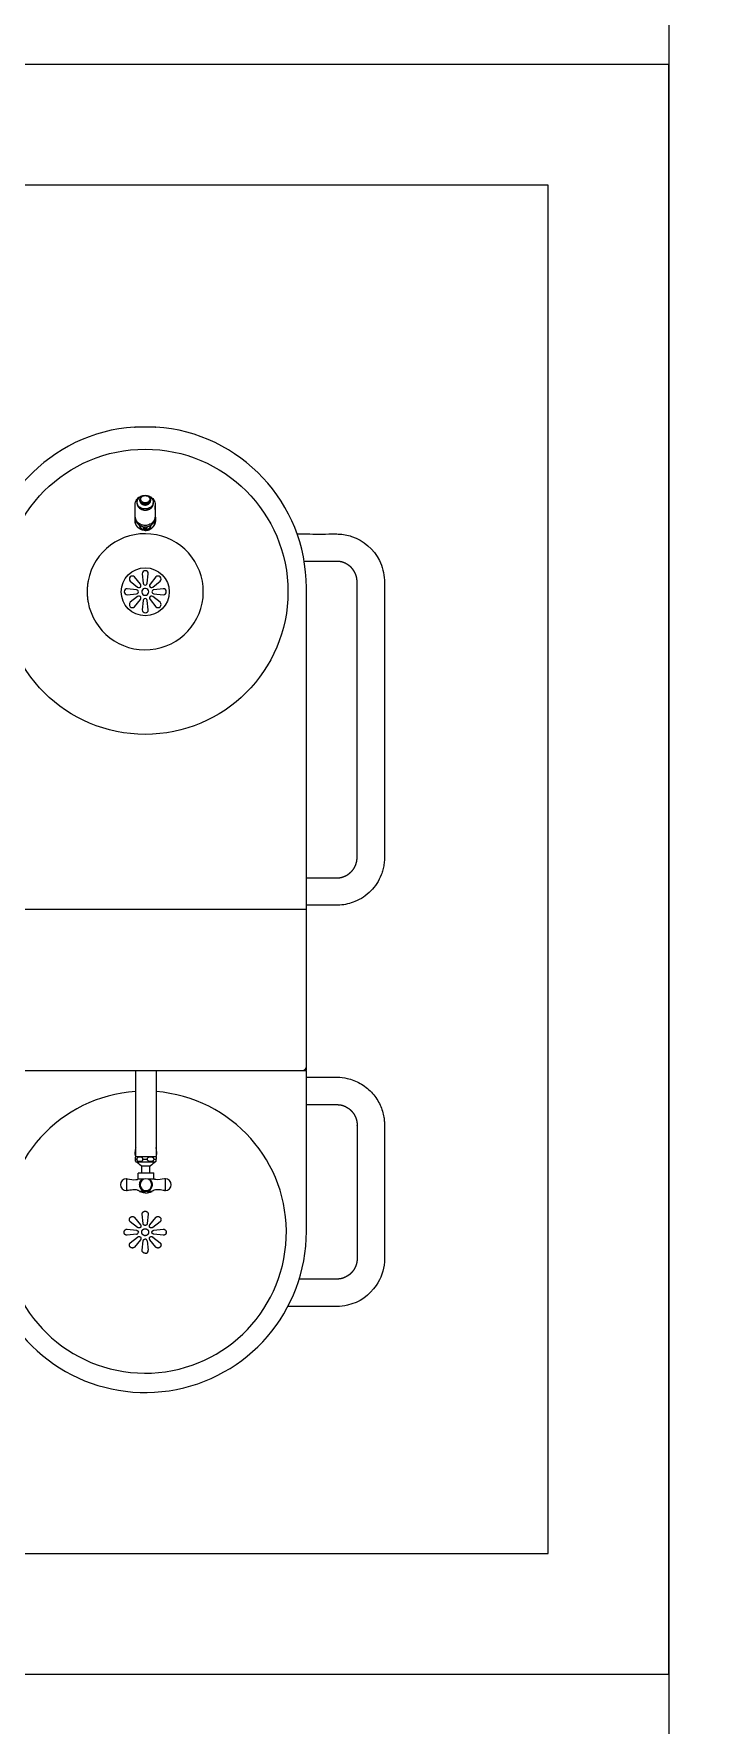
# Model space of a CAD drawing. Header units: millimetres. Extents: x -58335 to 291665, y -66693 to 213307.
# Drawn here: x 192094 to 192942, y 9835 to 11936 of the extents above; entities that cross this region are included whole.
import ezdxf

# ---------------------------------------------------------------- set-up
doc = ezdxf.new("R2010")
doc.units = ezdxf.units.MM
doc.header["$LTSCALE"] = 1000
doc.linetypes.add('X-SITE$0$Dashed', pattern=[10, 5, -5])
for name, color, linetype in [('X-SITE$0$-MY-계획선', 253, 'Continuous'), ('X-SITE$0$-MY-녹지', 254, 'Continuous'), ('X-SITE$0$-MY-보조선', 253, 'Continuous'), ('X-SITE$0$-MY-시설선', 254, 'Continuous')]:
    doc.layers.add(name, color=color, linetype=linetype)
pattern_1 = [(0, (-29382.5, 14650.24), (317.5, 317.5), [158.75, -476.25]), (90, (-29303.13, 14570.87), (-317.5, 317.5), [158.75, -476.25])]

# ---------------------------------------------------------------- blocks, each defined once
blk = doc.blocks.new('X-SITE$0$AW-136')
at = {"layer": 'X-SITE$0$-MY-보조선'}
blk.add_lwpolyline([(-1050, -650), (950, -650), (950, 650), (-1050, 650)], close=True, dxfattribs=at)
blk.add_lwpolyline([(-900, -500), (800, -500), (800, 500), (-900, 500), (-900, -500)], dxfattribs=at)
at = {"layer": 'X-SITE$0$-MY-시설선', "color": 252}
for p, q in [((0, 200), (-400, 200)), ((200, 200), (0, 200)), ((200, 200), (195.8, 200)), ((200, -195), (200, 195)), ((400, 200), (200.6, 200)), ((-398.7, 22.3), (-397.3, 10.8)), ((-392.4, 10.8), (-391, 22.3)), ((349.1, 25), (334.6, 25)), ((398.5, 10.8), (397, 22.3)), ((404.7, 22.3), (403.3, 10.8)), ((-508, 6.5), (-509, 6.5)), ((-504.4, 10), (-505.6, 10)), ((-488.5, 12.5), (-487.7, 12.5)), ((-486, 12.5), (-486, 12.4)), ((-485.8, 12.4), (-485.8, 12.6)), ((-405.7, 2.4), (-417.2, 3.8)), ((-413.3, 13.1), (-404.2, 6)), ((-400.8, 9.4), (-407.9, 18.5)), ((-381.8, 18.5), (-388.9, 9.4)), ((-385.5, 6), (-376.4, 13.1)), ((-372.5, 3.8), (-384, 2.4)), ((200.3, 13.4), (200.3, -11.8)), ((200.3, 13.4), (306.9, 13.4)), ((306.9, -11.8), (306.9, 13.4)), ((310.1, 11), (310.1, 13.6)), ((310.1, -2.8), (310.1, 2.2)), ((313.5, 0.8), (313.5, 12.6)), ((313.5, -10.8), (313.5, 0.8)), ((318.2, 0.8), (318.2, 6.6)), ((327.3, 5.6), (318.2, 5.6)), ((318.2, -5), (318.2, 0.8)), ((327.3, 10.4), (327.3, -8.7)), ((334.7, 10.5), (327.4, 10.5)), ((327.4, 10.5), (327.4, -8.8)), ((335.1, 10.5), (335.1, 3.5)), ((341.8, 8.1), (341.8, 8.9)), ((341.8, 8), (341.8, 8.1)), ((350.1, 2.2), (350.1, 0.8)), ((350.2, 8.4), (350.2, -6.8)), ((378.6, 3.8), (390, 2.4)), ((391.5, 5.9), (382.4, 13)), ((387.8, 18.4), (394.9, 9.3)), ((406.8, 9.3), (413.9, 18.4)), ((419.4, 13), (410.2, 5.9)), ((411.7, 2.4), (423.2, 3.8)), ((-508, -6.5), (-509, -6.5)), ((-504.4, -10), (-505.7, -10)), ((-487.7, -12.5), (-488.5, -12.5)), ((-486, -12.4), (-486, -12.5)), ((-485.8, -12.6), (-485.8, -12.4)), ((-473.3, 0), (-472.5, 0)), ((-417.2, -3.8), (-405.7, -2.4)), ((-404.2, -6), (-413.3, -13.1)), ((-407.9, -18.5), (-400.8, -9.4)), ((-397.3, -10.8), (-398.7, -22.3)), ((-391, -22.3), (-392.4, -10.8)), ((-388.9, -9.4), (-381.8, -18.5)), ((-376.4, -13.1), (-385.5, -6)), ((-384, -2.4), (-372.5, -3.8)), ((306.9, -11.8), (200.3, -11.8)), ((307.9, -12), (307.6, -12)), ((310.1, -12), (307.9, -12)), ((310.1, -12), (310.1, -10.6)), ((312.4, -12), (310.1, -12)), ((327.3, -4), (318.2, -4)), ((334.7, -8.9), (327.4, -8.9)), ((335.1, -1.9), (335.1, -8.9)), ((390, -2.4), (378.6, -3.9)), ((382.4, -13.1), (391.5, -6)), ((394.9, -9.4), (387.8, -18.5)), ((397, -22.4), (398.5, -10.9)), ((403.3, -10.9), (404.7, -22.4)), ((413.9, -18.5), (406.8, -9.4)), ((410.2, -6), (419.4, -13.1)), ((423.2, -3.9), (411.7, -2.4)), ((334.6, -23.4), (349.1, -23.4))]:
    blk.add_line(p, q, dxfattribs=at)
at = {"layer": 'X-SITE$0$-MY-시설선', "color": 252, "linetype": 'X-SITE$0$Dashed'}
for p, q in [((0, 200), (0, -200)), ((200, -200), (200, 200))]:
    blk.add_line(p, q, dxfattribs=at)
at = {"layer": 'X-SITE$0$-MY-시설선', "color": 252}
for radius in [177.2, 29.8]:
    blk.add_circle((-394.9, 0), radius, dxfattribs=at)
for centre, radius, start, end in [((310.8, 66560.6), 66297.6, 269.999277, 270.004601), ((-400, 0), 200, 89.9977, 176.183), ((195, 195), 5, 0, 90), ((400, 0), 200, 287.2032, 90.0029), ((400.8, 0), 175.2, 183.8653, 175.6105), ((-394.9, 0), 72.1, 280.1844, 259.0334), ((-394.9, 22.3), 3.83, 89.9624, 180.0376), ((-394.9, 22.3), 3.83, 359.9649, 90.0351), ((341.8, 25), 7.27, 0.1276, 179.66), ((341.8, 25), 7.23, 180.1551, 189.4192), ((341.7, 25.1), 7.39, 350.6778, 359.7607), ((-509.2, 2.2), 4.33, 103.809, 108.8808), ((-485.1, -52.2), 64.7, 90.6109, 92.2484), ((-487.2, 2.1), 10.4, 83.3437, 87.2216), ((-417.2, 0), 3.83, 90.0463, 269.9537), ((-410.6, 15.8), 3.83, 45.0462, 224.9538), ((-405.7, 0), 2.41, 269.9581, 90.0419), ((-402.5, 7.7), 2.41, 224.9581, 45.0419), ((-394.9, 0), 4.29, 89.9989, 61.8423), ((-394.9, 10.8), 2.41, 179.9633, 270.0367), ((-394.9, 10.8), 2.41, 269.9633, 0.0367), ((-394.9, 0), 4.29, 61.8511, 89.99), ((-387.2, 7.7), 2.41, 134.9581, 315.0419), ((-384, 0), 2.41, 89.9581, 270.0419), ((-379.1, 15.8), 3.83, 315.0462, 134.9538), ((-372.5, 0), 3.83, 270.0463, 89.9537), ((323.7, -124.2), 140.5, 99.8943, 101.5114), ((302.1, 1), 13.4, 67.391, 101.0803), ((309.7, 11), 3.36, 129.1506, 144.7248), ((310.8, -123.1), 136.7, 89.204, 90.2716), ((310.6, 11), 3.3, 28.9309, 50.9636), ((529.5, 175.9), 270.7, 217.0844, 218.691), ((327.4, 10.4), 0.145, 90, 180), ((341.8, 0.8), 7.27, 0, 180), ((341.8, 0.8), 7.27, 180, 0), ((341.8, 0.8), 8.22, 107.0499, 143.8628), ((341.8, 0.8), 8.23, 0.0159, 72.9484), ((341.8, 0.8), 8.23, 287.0516, 359.9841), ((-3606, 4.3), 3956.1, 359.9668, 0.0626), ((350.1, 8.4), 0.149, 20.6459, 88.9512), ((327.5, -1.4), 24.8, 5.1927, 22.7823), ((411.7, 0), 2.39, 89.5817, 179.5007), ((423.2, 0), 3.82, 0.4994, 90.0784), ((-400, 0), 200, 183.817, 270.0023), ((-509.2, -2.2), 4.33, 251.1281, 256.4231), ((-485.1, 52.1), 64.7, 267.7516, 269.3891), ((-487.2, -2.1), 10.4, 272.7704, 276.6453), ((-410.6, -15.8), 3.83, 135.0462, 314.9538), ((-402.5, -7.7), 2.41, 314.9581, 135.0419), ((-394.9, -10.8), 2.41, 359.9581, 180.0419), ((-387.2, -7.7), 2.41, 44.9581, 225.0419), ((-379.1, -15.8), 3.83, 225.0462, 44.9538), ((323, 122.3), 136.8, 258.4692, 260.1345), ((302.1, 0.6), 13.4, 258.9638, 292.6101), ((309.7, -9.4), 3.38, 215.3509, 230.8158), ((310.7, -9.5), 3.29, 309.0071, 331.0983), ((529.6, -174.3), 270.8, 141.3113, 142.9178), ((327.5, -8.7), 0.151, 182.1219, 267.878), ((341.8, 0.8), 7.18, 199.0779, 213.1758), ((341.8, 0.8), 8.22, 216.1372, 252.9501), ((-7227.1, -3.6), 7577.1, 359.97347, 0.02211), ((350.1, -6.8), 0.149, 271.0446, 339.3456), ((400.9, -10.8), 2.39, 359.5747, 90.4253), ((-394.9, -22.3), 3.83, 180.0463, 359.9537), ((341.9, -23.4), 7.31, 170.6726, 179.665), ((341.8, -23.4), 7.27, 180.171, 359.8715), ((341.9, -23.4), 7.23, 0.1119, 9.3999)]:
    blk.add_arc(centre, radius, start, end, dxfattribs=at)
for points, knots in [([(-466.7, 188.6), (-466.8, 199.1), (-466.5, 214.7), (-466.8, 231.8), (-466.6, 243.9), (-462.7, 266.5), (-441.8, 290.6), (-416.2, 297), (-404.5, 297), (-351.2, 297), (-299.7, 297), (-249.7, 297)], [0, 0, 0, 0, 3.139184, 4.710961, 5.109232, 6.795112, 11.483256, 14.017408, 14.510397, 14.989932, 29.987176, 29.987176, 29.987176, 29.987176]), ([(-249.7, 297), (-201.6, 297), (-145, 297), (-83.9, 297), (-69.6, 297), (-62.8, 296.9), (-58.3, 296.7), (-53.9, 296), (-48.5, 294.8), (-37.6, 291.2), (-22.1, 281.1), (-11.1, 264.9), (-6.8, 251.1), (-5.5, 242.9), (-5.3, 232.7), (-5.5, 218.8), (-5.4, 206.8), (-5.4, 200)], [0, 0, 0, 0, 14.42478, 16.989669, 18.331217, 18.704042, 19.033321, 19.686254, 20.033005, 20.700424, 23.103727, 25.486068, 26.457937, 27.408537, 27.974885, 29.529496, 31.572613, 31.572613, 31.572613, 31.572613]), ([(208.2, 200), (208.3, 211.8), (208.2, 224.7), (208.2, 241.6), (209.6, 252.4), (215.2, 267.3), (226.2, 281.2), (240.3, 291.2), (252.9, 295.5), (261.3, 296.7), (267.5, 297), (283.4, 297), (298.2, 297), (310, 297)], [0, 0, 0, 0, 3.544564, 3.856717, 5.071631, 6.804922, 8.585503, 10.326694, 11.944288, 12.546687, 12.862364, 13.799823, 17.317751, 17.317751, 17.317751, 17.317751]), ([(316.2, 297), (352.8, 297), (391.3, 296.9), (431.9, 297), (446.1, 296.8), (472.9, 287.7), (490.9, 261.7), (493.2, 241.4), (493.2, 230.4), (493, 210), (493.2, 190.7), (493.2, 177)], [0, 0, 0, 0, 10.998508, 11.552454, 12.164162, 15.284729, 19.717364, 21.05042, 21.342446, 23.042124, 27.143256, 27.143256, 27.143256, 27.143256]), ([(334.7, 23.9), (335, 20.5), (336.2, 14.5), (335.1, 11.3), (334.7, 10.5)], [0.107211, 0.107211, 0.107211, 0.107211, 1, 1.350705, 1.350705, 1.350705, 1.350705]), ([(349, 23.9), (348.8, 21.6), (348.3, 18.8), (348.1, 15.4), (348.1, 13.5), (348.5, 11.1), (349.5, 9.5), (350, 8.7)], [0, 0, 0, 0, 0.680998, 0.861642, 1.009, 1.264545, 1.562557, 1.562557, 1.562557, 1.562557]), ([(-496.1, -12.5), (-498.1, -12.5), (-500.5, -12.5), (-503.2, -12.5), (-505.3, -12.4), (-508.8, -11.4), (-512.6, -8), (-514.9, -2.9), (-514.9, 3.1), (-512.3, 8.6), (-508.3, 11.5), (-505.3, 12.4), (-503.4, 12.5), (-502.4, 12.5), (-501.8, 12.5)], [0, 0, 0, 0, 6.109725, 7.014818, 8.222262, 12.44195, 17.690234, 23.074597, 29.073921, 35.141668, 40.797857, 43.473084, 44.531032, 46.451807, 46.451807, 46.451807, 46.451807]), ([(-514.7, 0), (-514.7, 1.7), (-514.1, 3.4), (-513.1, 4.6), (-512.2, 5.8), (-510.8, 6.5), (-509.3, 6.5)], [0, 0, 0, 0, 5.184651, 5.184651, 5.184651, 10.291637, 10.291637, 10.291637, 10.291637]), ([(-514.4, 0), (-514.4, 1.5), (-513.4, 4.4), (-511, 5.7), (-509.9, 5.6), (-508.7, 5.7), (-506.3, 4.4), (-505.4, 1.4), (-505.4, 0)], [-0.000024, -0.000024, -0.000024, -0.000024, 4.390768, 8.647435, 8.647435, 8.647435, 13.10112, 17.278326, 17.278326, 17.278326, 17.278326]), ([(-509.3, 6.5), (-507.9, 6.5), (-505.2, 5), (-504.1, 1.6), (-504.1, 0)], [8.678103, 8.678103, 8.678103, 8.678103, 13.10112, 17.278326, 17.278326, 17.278326, 17.278326]), ([(-497.1, 12.5), (-498.6, 12.5), (-500.2, 12.6), (-501.8, 12.5), (-501.8, 12.5)], [82.441326, 82.441326, 82.441326, 82.441326, 87.019473, 87.019498, 87.019498, 87.019498, 87.019498]), ([(-494.5, 12.5), (-493, 12.5), (-491.2, 12.5), (-489.3, 12.5), (-488.3, 12.5), (-486, 12.3), (-482, 10.6), (-478.3, 6.1), (-477.3, 2), (-477.3, 0)], [0, 0, 0, 0, 4.56316, 5.317413, 5.845379, 7.432448, 12.486074, 18.424931, 24.52775, 24.52775, 24.52775, 24.52775]), ([(-489.7, 12.5), (-489.7, 12.5), (-489.8, 12.5), (-489.8, 12.5), (-489.8, 12.5), (-489.8, 12.5)], [5.0400725, 5.0400725, 5.0400725, 5.0400725, 5.2828486, 5.2828486, 5.5941756, 5.5941756, 5.5941756, 5.5941756]), ([(-475.6, 0), (-475.6, 0.8), (-475.7, 2.3), (-476.5, 5.2), (-478.3, 8.5), (-481.8, 11.4), (-484.6, 12.3), (-486, 12.4)], [0, 0, 0, 0, 2.274625, 4.514447, 9.139435, 13.41971, 17.773708, 17.773708, 17.773708, 17.773708]), ([(-476.8, 10.6), (-476.8, 10.6), (-476.8, 10.6), (-476.8, 10.6), (-476.8, 10.6), (-476.8, 10.6), (-476.8, 10.6), (-476.8, 10.6)], [38.1554083, 38.1554083, 38.1554083, 38.1554083, 38.1615614, 38.1615614, 38.2867905, 38.2867905, 38.2877792, 38.2877792, 38.2877792, 38.2877792]), ([(307.7, 13.6), (307.5, 13.6), (307.5, 13.6), (307.9, 13.6), (308.2, 13.6), (309, 13.6), (309.5, 13.6), (310.1, 13.6)], [4.635463, 4.635463, 4.635463, 4.635463, 8.08757, 8.08757, 10.338511, 10.338511, 12.244351, 12.244351, 12.244351, 12.244351]), ([(352.2, 0.8), (352.2, 0.1), (352, -0.8), (351.9, -1.7), (351.6, -2.9), (351.3, -3.9), (350.8, -5.4), (350.5, -6), (350.3, -6.6)], [0, 0, 0, 0, 0.1984445, 0.2742175, 0.2742175, 0.5773096, 0.5773096, 0.758313, 0.758313, 0.758313, 0.758313]), ([(-509.3, -6.5), (-510.7, -6.5), (-512.1, -5.8), (-513.1, -4.6), (-514.1, -3.4), (-514.7, -1.7), (-514.7, 0)], [0, 0, 0, 0, 5.020125, 5.020125, 5.020125, 10.293969, 10.293969, 10.293969, 10.293969]), ([(-505.4, 0), (-505.4, -1.4), (-506.3, -4.4), (-508.7, -5.7), (-509.9, -5.6), (-511, -5.7), (-513.4, -4.5), (-514.4, -1.5), (-514.4, 0)], [-0.000002, -0.000002, -0.000002, -0.000002, 4.177206, 8.631031, 8.631031, 8.631031, 12.816365, 17.278295, 17.278295, 17.278295, 17.278295]), ([(-504.1, 0), (-504.1, -1.6), (-505.2, -5), (-507.9, -6.5), (-509.3, -6.5)], [-0.000002, -0.000002, -0.000002, -0.000002, 4.177206, 8.600228, 8.600228, 8.600228, 8.600228]), ([(-497.1, -12.5), (-498.6, -12.5), (-500.2, -12.6), (-501.8, -12.5), (-501.8, -12.5)], [-125.163535, -125.163535, -125.163535, -125.163535, -120.584916, -120.584891, -120.584891, -120.584891, -120.584891]), ([(-477.3, 0), (-477.3, -0.8), (-477.5, -2.5), (-478.4, -5.8), (-480.7, -9.3), (-484.3, -11.7), (-487, -12.4), (-488.6, -12.5), (-489.5, -12.5), (-490, -12.5)], [0, 0, 0, 0, 2.534079, 5.021782, 10.075899, 15.032616, 17.398791, 18.456541, 20.040623, 20.040623, 20.040623, 20.040623]), ([(-489.8, -12.5), (-489.8, -12.5), (-489.8, -12.5), (-489.8, -12.5), (-489.8, -12.5), (-489.8, -12.5), (-489.7, -12.5), (-489.7, -12.5)], [44.448084, 44.448084, 44.448084, 44.448084, 44.846682, 44.846682, 45.463509, 45.463509, 45.671461, 45.671461, 45.671461, 45.671461]), ([(-486, -12.4), (-485.3, -12.3), (-483.9, -12), (-481.2, -10.9), (-478.3, -8.5), (-476.1, -4.6), (-475.6, -1.5), (-475.6, 0)], [0, 0, 0, 0, 2.160529, 4.354061, 8.634359, 13.259288, 17.773711, 17.773711, 17.773711, 17.773711]), ([(-476.8, -10.6), (-476.8, -10.6), (-476.8, -10.6), (-476.8, -10.6), (-476.8, -10.6), (-476.8, -10.6)], [12.52745182, 12.52745182, 12.52745182, 12.52745182, 12.60892367, 12.60892367, 12.61502089, 12.61502089, 12.61502089, 12.61502089]), ([(310.1, -2.8), (309.8, -2.8), (309, -3), (307.8, -4.3), (307.4, -6.7), (307.9, -9.5), (309.4, -10.7), (310.1, -10.6)], [0, 0, 0, 0, 0.10839, 0.225224, 0.521741, 0.818689, 1.043637, 1.043637, 1.043637, 1.043637]), ([(310.1, -10.6), (310.5, -10.6), (311.3, -10.4), (312.5, -9.1), (312.9, -6.7), (312.4, -3.9), (310.9, -2.7), (310.1, -2.8)], [0, 0, 0, 0, 0.108395, 0.224947, 0.521003, 0.818364, 1.043637, 1.043637, 1.043637, 1.043637]), ([(313.5, -11), (313.5, -11), (313.5, -11), (313.5, -11), (313.5, -11), (313.5, -10.8)], [42.028304, 42.028304, 42.028304, 42.028304, 42.922523, 42.922523, 44.721272, 44.721272, 44.721272, 44.721272]), ([(334.7, -22.3), (335, -18.9), (336.2, -12.9), (335.1, -9.7), (334.7, -8.9)], [0.107211, 0.107211, 0.107211, 0.107211, 1, 1.350705, 1.350705, 1.350705, 1.350705]), ([(350, -7.1), (349.7, -7.6), (349.2, -8.4), (348.4, -10.1), (348, -12.4), (348.3, -16.7), (348.8, -20), (349, -22.3)], [0, 0, 0, 0, 0.162543, 0.296478, 0.549108, 0.878568, 1.562611, 1.562611, 1.562611, 1.562611])]:
    blk.add_open_spline(points, degree=3, knots=knots, dxfattribs=at)
for points, degree in [([(310, 297), (313.1, 297), (316.2, 297)], 2), ([(-599.6, -13.3), (-599.9, -8), (-600.1, -2.7), (-600.1, 2.7), (-599.9, 8), (-599.6, 13.3)], 5), ([(-509.3, 6.5), (-509.3, 6.5), (-509.3, 6.5), (-509.3, 6.5)], 3), ([(-509.3, 6.5), (-509.3, 6.5), (-509.3, 6.5), (-509.3, 6.5)], 3), ([(-501.8, 12.5), (-500.2, 12.5), (-498.6, 12.5), (-497.1, 12.5)], 3), ([(-497.1, 12.5), (-496.7, 12.5), (-496.4, 12.5), (-496.1, 12.5)], 3), ([(-496.1, 12.5), (-495.6, 12.5), (-495.1, 12.5), (-494.5, 12.5)], 3), ([(-490.4, 12.5), (-490.2, 12.5), (-490, 12.5), (-489.8, 12.5)], 3), ([(-489.7, 12.5), (-489.7, 12.5), (-489.6, 12.5), (-489.6, 12.5)], 3), ([(-489.6, 12.5), (-488.9, 12.5), (-488.2, 12.5), (-487.5, 12.6)], 3), ([(-487.4, 12.5), (-487.5, 12.5), (-487.6, 12.5), (-487.7, 12.5)], 3), ([(-486, 12.5), (-486.3, 12.5), (-486.6, 12.5), (-486.9, 12.5)], 3), ([(-486.9, 12.5), (-486.9, 12.5), (-486.9, 12.5), (-486.9, 12.5)], 3), ([(-471.3, 1.7), (-471.3, 1.8), (-471.3, 1.8), (-471.3, 1.8)], 3), ([(-471.3, 1.8), (-471.3, 1.7), (-471.3, 1.7), (-471.3, 1.6)], 3), ([(-471.2, 0.8), (-471.2, 0.9), (-471.2, 1.1), (-471.3, 1.3)], 3), ([(-471.2, 0.6), (-471.2, 0.5), (-471.2, 0.5), (-471.2, 0.4)], 3), ([(-471.2, 0.4), (-471.2, 0.5), (-471.2, 0.5), (-471.2, 0.5)], 3), ([(-471.2, 0.4), (-471.2, 0.4), (-471.2, 0.4), (-471.2, 0.4)], 3), ([(-509.3, -6.5), (-509.3, -6.5), (-509.3, -6.5), (-509.3, -6.5)], 3), ([(-509.3, -6.5), (-509.3, -6.5), (-509.3, -6.5), (-509.3, -6.5)], 3), ([(-490, -12.5), (-492.1, -12.5), (-494.1, -12.5), (-496.1, -12.5)], 3), ([(-489.8, -12.5), (-490.2, -12.5), (-490.6, -12.5), (-491, -12.5)], 3), ([(-489.6, -12.5), (-489.6, -12.5), (-489.7, -12.5), (-489.7, -12.5)], 3), ([(-487.6, -12.6), (-488.3, -12.5), (-488.9, -12.5), (-489.6, -12.5)], 3), ([(-487.7, -12.5), (-487.6, -12.5), (-487.5, -12.5), (-487.4, -12.5)], 3), ([(-486, -12.5), (-486.3, -12.5), (-486.6, -12.5), (-486.9, -12.5)], 3), ([(-486.9, -12.5), (-486.9, -12.5), (-486.9, -12.5), (-486.9, -12.5)], 3), ([(312.7, -12), (312.8, -12), (312.7, -12), (312.4, -12)], 3), ([(-408.6, -70.8), (-403.4, -71.8), (-398.1, -72.3), (-392.6, -72.3), (-387.3, -71.9), (-382.1, -70.9)], 5)]:
    blk.add_open_spline(points, degree=degree, dxfattribs=at)
for points, weights, degree, knots in [([(-249.7, 263), (-303.8, 263), (-357.9, 263), (-379.1, 263), (-400.3, 263), (-402.7, 263), (-405.1, 263), (-407, 263), (-408.9, 262.9), (-410.3, 262.9), (-411.8, 262.6), (-413.3, 262.3), (-414.8, 261.8), (-416.3, 261.4), (-417.8, 260.7), (-419.2, 260), (-420.6, 259.2), (-422, 258.3), (-423.2, 257.3), (-424.5, 256.3), (-425.7, 255.1), (-426.8, 253.9), (-427.8, 252.6), (-429.7, 249.9), (-430.9, 246.9), (-432.1, 244.1), (-432.5, 241), (-432.8, 236.3), (-432.7, 231.7), (-432.7, 218.3), (-432.7, 204.8), (-432.7, 201.1), (-432.7, 197.3)], [1, 0.999999999971, 1, 0.999999998459, 1, 0.999999894769, 1, 0.999633302726, 1, 0.997690371762, 1, 0.998368206126, 1, 0.998069883884, 1, 0.997967562597, 1, 0.997992343154, 1, 0.998004331526, 1, 0.997720831214, 1, 0.993329996971, 1, 0.989229752597, 1, 0.998465361461, 1, 0.999995499003, 1, 0.999999984863, 1], 2, [0, 0, 0, 10.821208, 10.821208, 15.065938, 15.065938, 15.544271, 15.544271, 15.919603, 15.919603, 16.21264, 16.21264, 16.525576, 16.525576, 16.840972, 16.840972, 17.161428, 17.161428, 17.485897, 17.485897, 17.816293, 17.816293, 18.14479, 18.14479, 18.789716, 18.789716, 19.40984, 19.40984, 20.335194, 20.335194, 23.022939, 23.022939, 23.774745, 23.774745, 23.774745]), ([(-39.4, 200), (-39.4, 202.4), (-39.4, 204.8), (-39.5, 218.2), (-39.4, 231.7), (-39.3, 236.3), (-39.6, 241), (-40, 244.1), (-41.2, 246.9), (-42.4, 249.9), (-44.3, 252.5), (-46.3, 255.2), (-48.8, 257.3), (-51.4, 259.4), (-54.4, 260.7), (-57.2, 262), (-60.2, 262.6), (-61.8, 262.9), (-63.3, 262.9), (-64.3, 263), (-65.2, 263), (-76, 263), (-86.8, 263), (-138.4, 263), (-190.1, 263), (-219.9, 263), (-249.7, 263)], [1, 0.999999993502, 1, 0.999995620574, 1, 0.998485115761, 1, 0.989098654361, 1, 0.993600209968, 1, 0.991141249806, 1, 0.991908526131, 1, 0.993344832628, 1, 0.996793331842, 1, 0.999865471714, 1, 0.999993787843, 1, 0.999999966428, 1, 0.999999998611, 1], 2, [0, 0, 0, 0.477359, 0.477359, 3.166809, 3.166809, 4.096498, 4.096498, 4.715098, 4.715098, 5.357006, 5.357006, 6.015257, 6.015257, 6.668496, 6.668496, 7.284736, 7.284736, 7.595587, 7.595587, 7.788284, 7.788284, 9.94226, 9.94226, 20.27361, 20.27361, 26.232471, 26.232471, 26.232471]), ([(242.2, 200), (242.2, 202.4), (242.2, 204.8), (242.3, 218.2), (242.2, 231.7), (242.1, 236.3), (242.5, 241), (242.8, 244.1), (244, 246.9), (245.3, 249.9), (247.1, 252.5), (249.1, 255.2), (251.7, 257.3), (254.2, 259.4), (257.2, 260.7), (260, 262), (263.1, 262.6), (264.6, 262.9), (266.1, 262.9), (267.1, 263), (268.1, 263), (278.8, 263), (289.6, 263), (299.8, 263), (310, 263)], [1, 0.999999993502, 1, 0.999995620574, 1, 0.998485115761, 1, 0.989098654361, 1, 0.993600209967, 1, 0.991141249806, 1, 0.991908526131, 1, 0.993344832628, 1, 0.996793331842, 1, 0.999865471714, 1, 0.999993787843, 1, 0.999999999422, 1], 2, [0, 0, 0, 0.477359, 0.477359, 3.166809, 3.166809, 4.096498, 4.096498, 4.715098, 4.715098, 5.357006, 5.357006, 6.015257, 6.015257, 6.668496, 6.668496, 7.284736, 7.284736, 7.595587, 7.595587, 7.788284, 7.788284, 9.94226, 9.94226, 11.981312, 11.981312, 11.981312]), ([(316.2, 263), (350.3, 263), (384.4, 263), (405.6, 263), (426.8, 263), (429.2, 263), (431.6, 263), (433.5, 263), (435.3, 262.9), (436.8, 262.9), (438.3, 262.6), (439.8, 262.3), (441.3, 261.8), (442.8, 261.4), (444.2, 260.7), (445.7, 260), (447.1, 259.2), (448.4, 258.3), (449.7, 257.3), (451, 256.3), (452.1, 255.1), (453.3, 253.9), (454.2, 252.6), (456.1, 249.9), (457.3, 246.9), (458.6, 244.1), (458.9, 241), (459.3, 236.3), (459.2, 231.7), (459.1, 218.3), (459.1, 204.8), (459.2, 197.9), (459.2, 191)], [1, 0.999999999974, 1, 0.999999998459, 1, 0.999999894769, 1, 0.999633302726, 1, 0.997690371762, 1, 0.998368206126, 1, 0.998069883884, 1, 0.997967562597, 1, 0.997992343154, 1, 0.998004331526, 1, 0.997720831214, 1, 0.993329996971, 1, 0.989229752597, 1, 0.998465361461, 1, 0.999995499003, 1, 0.999999958725, 1], 2, [0, 0, 0, 6.821208, 6.821208, 11.065938, 11.065938, 11.544271, 11.544271, 11.919603, 11.919603, 12.21264, 12.21264, 12.525576, 12.525576, 12.840972, 12.840972, 13.161428, 13.161428, 13.485897, 13.485897, 13.816293, 13.816293, 14.14479, 14.14479, 14.789716, 14.789716, 15.40984, 15.40984, 16.335194, 16.335194, 19.022939, 19.022939, 20.401061, 20.401061, 20.401061]), ([(397, 22.3), (397, 26.1), (400.8, 26.1), (400.9, 26.1), (400.9, 26.1), (402.5, 26.1), (403.6, 25), (404.7, 23.9), (404.7, 22.3)], [1, 0.708971899095, 1, 0.999992397837, 1, 0.92361719387, 1, 0.92361719387, 1], 2, [0, 0, 0, 0.598503, 0.598503, 0.601571, 0.601571, 0.902358, 0.902358, 1.203145, 1.203145, 1.203145]), ([(-514.5, 1.9), (-514.4, 2.4), (-514.2, 2.9), (-514.1, 3.4), (-513.7, 4.7), (-513.1, 5.8), (-512.3, 6.8), (-511.5, 7.8), (-510.5, 8.6), (-509.4, 9.2), (-508.3, 9.7), (-507.1, 10), (-505.9, 10), (-505.9, 10), (-505.9, 10), (-505.9, 10)], [1, 0.998325235739, 0.998325235739, 1, 0.988761816322, 0.988761816322, 1, 0.984170746366, 0.984170746366, 1, 0.982437556691, 0.982437556691, 1, 1, 1, 1], 3, [0, 0, 0, 0, 1.595373, 1.595373, 1.595373, 5.388372, 5.388372, 5.388372, 9.216709, 9.216709, 9.216709, 12.810955, 12.810955, 12.810955, 12.812095, 12.812095, 12.812095, 12.812095]), ([(-502.7, 0), (-502.7, 6.6), (-508, 6.6), (-508.5, 6.6), (-509, 6.5)], [1, 0.707106781187, 1, 0.993548262123, 1], 2, [0, 0, 0, 1.374888, 1.374888, 2.346891, 2.346891, 2.346891]), ([(-504.4, -10), (-496.4, -10), (-496.4, 0), (-496.4, 10), (-504.4, 10)], [1, 0.707106781187, 1, 0.707106781187, 1], 2, [31.415927, 31.415927, 31.415927, 47.12389, 47.12389, 62.831853, 62.831853, 62.831853]), ([(-487.5, 12.6), (-487.5, 12.6), (-487.5, 12.6), (-487.5, 12.6), (-487.5, 12.6), (-487.5, 12.6), (-486.9, 12.6), (-486.2, 12.6), (-485.6, 12.6), (-484.9, 12.6), (-484.2, 12.6), (-483.6, 12.6)], [1, 1, 1, 1, 1, 1, 0.999999969619, 0.999999969619, 1, 0.999864760887, 0.999864760887, 1], 3, [11.748794, 11.748794, 11.748794, 11.748794, 11.810987, 11.810987, 11.899283, 11.899283, 11.899283, 13.836445, 13.836445, 13.836445, 15.81639, 15.81639, 15.81639, 15.81639]), ([(-471.2, 0), (-471.2, 1.1), (-471.3, 2.3), (-471.6, 3.4), (-471.9, 4.5), (-472.4, 5.5), (-473, 6.5), (-473.3, 7.1), (-473.8, 7.7), (-474.2, 8.2), (-474.5, 8.6), (-474.8, 8.9), (-475.1, 9.2), (-475.9, 10), (-476.9, 10.6), (-477.9, 11.2), (-479, 11.7), (-480.1, 12.1), (-481.2, 12.3), (-482.1, 12.5), (-483.1, 12.6), (-484, 12.6), (-484.3, 12.6), (-484.6, 12.6), (-484.9, 12.6), (-485.2, 12.6), (-485.5, 12.6), (-485.8, 12.6)], [1, 0.994340848124, 0.994340848124, 1, 0.994095326408, 0.994095326408, 1, 0.997601021309, 0.997601021309, 1, 0.999132815507, 0.999132815507, 1, 0.993280393096, 0.993280393096, 1, 0.992791520995, 0.992791520995, 1, 0.99772694876, 0.99772694876, 1, 1, 1, 1, 1, 1, 1], 3, [0, 0, 0, 0, 3.401376, 3.401376, 3.401376, 6.814134, 6.814134, 6.814134, 8.962425, 8.962425, 8.962425, 10.24489, 10.24489, 10.24489, 13.710852, 13.710852, 13.710852, 17.234939, 17.234939, 17.234939, 19.996662, 19.996662, 19.996662, 21.044074, 21.044074, 21.044074, 22.102246, 22.102246, 22.102246, 22.102246]), ([(-483.6, 12.6), (-483.2, 12.6), (-482.7, 12.6), (-482.3, 12.6), (-482.1, 12.5), (-481.6, 12.5), (-480.3, 12.2), (-479.7, 12), (-479.4, 11.9), (-478.5, 11.6), (-477.6, 11.1), (-476.8, 10.6)], [1, 0.999576388664, 0.999576388664, 1, 1, 1, 1, 1, 1, 0.9956223493, 0.9956223493, 1], 3, [0, 0, 0, 0, 1.306304, 1.306304, 1.306304, 4.841949, 4.841949, 6.480603, 6.480603, 6.480603, 9.335798, 9.335798, 9.335798, 9.335798]), ([(-477.5, 6.9), (-476.9, 6.9), (-476.3, 6.7), (-475.7, 6.4), (-475.2, 6.2), (-474.8, 6), (-474.5, 5.7), (-474.2, 5.4), (-473.9, 5.1), (-473.6, 4.8), (-473.6, 4.8), (-473.6, 4.8), (-473.6, 4.8)], [1, 0.990381244984, 0.990381244984, 1, 0.995075792955, 0.995075792955, 1, 0.997058913755, 0.997058913755, 1, 1, 1, 1], 3, [0, 0, 0, 0, 1.930755, 1.930755, 1.930755, 3.360205, 3.360205, 3.360205, 4.580094, 4.580094, 4.580094, 4.640925, 4.640925, 4.640925, 4.640925]), ([(-477, 6), (-475.8, 6), (-474.6, 5.4), (-473.8, 5), (-473, 4.3), (-472.8, 4.1), (-472.6, 3.9), (-471.9, 3), (-471.5, 1.9), (-471.2, 1), (-471.2, 0)], [1, 0.979606883328, 1, 0.98680262638, 1, 0.998605926339, 1, 0.982093568804, 1, 0.986964205665, 1], 2, [0, 0, 0, 2.427611, 2.427611, 4.379336, 4.379336, 5.013045, 5.013045, 7.287361, 7.287361, 9.227076, 9.227076, 9.227076]), ([(-476.8, 10.6), (-475.5, 9.8), (-474.5, 8.6), (-473.4, 7.5), (-472.7, 6.1), (-471.9, 4.7), (-471.6, 3.1), (-471.4, 2.5), (-471.3, 1.9)], [1, 0.992585834691, 1, 0.992235968517, 1, 0.992416966957, 1, 0.998726997552, 1], 2, [0, 0, 0, 3.03378, 3.03378, 6.167223, 6.167223, 9.331463, 9.331463, 10.634862, 10.634862, 10.634862]), ([(-475.6, 1.1), (-475.1, 2), (-474.2, 2), (-472.5, 2), (-472.5, 0)], [0.863099932418, 0.816162767682, 1, 0.707106781187, 1], 2, [-5.113443, -5.113443, -5.113443, -3.141593, -3.141593, 0, 0, 0]), ([(-475.3, 1.5), (-475, 1.7), (-474.7, 1.7), (-473.3, 1.7), (-473.3, 0)], [1, 0.965480187051, 1, 0.707106781185, 1], 2, [0, 0, 0, 0.650659, 0.650659, 3.792252, 3.792252, 3.792252]), ([(-471.3, 1.9), (-471.3, 1.7), (-471.3, 1.5), (-471.2, 1.3), (-471.2, 1.3), (-471.2, 1.3), (-471.2, 1.3)], [1, 0.999690907816, 0.999690907816, 1, 1, 1, 1], 3, [0, 0, 0, 0, 0.550282, 0.550282, 0.550282, 0.591501, 0.591501, 0.591501, 0.591501]), ([(310.1, 11), (309.4, 11), (308.8, 10.5), (308, 9.4), (307.8, 8.6), (307.4, 6.5), (307.5, 4.6), (308.4, 3.4), (308.7, 2.8), (309.4, 2.4), (310.1, 2.3)], [1, 1, 1, 1, 1, 1, 1, 1, 0.920110639789, 0.920110639789, 1], 3, [0, 0, 0, 0, 2.261549, 2.261549, 4.973585, 4.973585, 10.105566, 10.105566, 10.105566, 10.321957, 10.321957, 10.321957, 10.321957]), ([(310.1, 2.3), (310.9, 2.4), (311.5, 2.8), (311.9, 3.4), (312.7, 4.6), (312.8, 6.5), (312.5, 8.6), (312.3, 9.4), (311.5, 10.5), (310.9, 11), (310.1, 11)], [1, 0.920102686451, 0.920102686451, 1, 1, 1, 1, 1, 1, 1, 1], 3, [0, 0, 0, 0, 0.216392, 0.216392, 0.216392, 5.347456, 5.347456, 8.059768, 8.059768, 10.321958, 10.321958, 10.321958, 10.321958]), ([(344.3, 8.7), (343.1, 8.9), (341.8, 8.9), (340.6, 8.9), (339.4, 8.7)], [1, 0.995776375901, 1, 0.995776375901, 1], 2, [0, 0, 0, 0.242445, 0.242445, 0.48489, 0.48489, 0.48489]), ([(378.6, -3.9), (377, -3.9), (375.8, -2.7), (374.7, -1.6), (374.7, 0), (374.7, 0), (374.7, 0), (374.8, 3.8), (378.6, 3.8)], [1, 0.923618911604, 1, 0.923618911604, 1, 0.999987965331, 1, 0.709692653549, 1], 2, [0, 0, 0, 0.300786, 0.300786, 0.601572, 0.601572, 0.605433, 0.605433, 1.203145, 1.203145, 1.203145]), ([(382.4, 13), (381.3, 14.2), (381.3, 15.7), (381.3, 17.3), (382.4, 18.4), (383.5, 19.6), (385.1, 19.6), (386.7, 19.6), (387.8, 18.4)], [1, 0.923866175106, 1, 0.923866175106, 1, 0.923865930586, 1, 0.923865930586, 1], 2, [0, 0, 0, 0.30068, 0.30068, 0.60136, 0.60136, 0.90204, 0.90204, 1.20272, 1.20272, 1.20272]), ([(390, 2.4), (392.4, 2.4), (392.5, 0), (392.5, 0), (392.5, 0), (392.5, -1), (391.8, -1.7), (391, -2.5), (390, -2.4)], [1, 0.707303864127, 1, 0.999969257074, 1, 0.922361885314, 1, 0.922361885314, 1], 2, [0, 0, 0, 0.3756233, 0.3756233, 0.3794838, 0.3794838, 0.5692427, 0.5692427, 0.7590016, 0.7590016, 0.7590016]), ([(394.9, 9.3), (395.6, 8.6), (395.6, 7.6), (395.6, 6.6), (394.9, 5.9), (394.2, 5.2), (393.2, 5.2), (392.2, 5.2), (391.5, 5.9)], [1, 0.923579883277, 1, 0.923579883277, 1, 0.923579752555, 1, 0.923579752555, 1], 2, [0, 0, 0, 0.1894288, 0.1894288, 0.3788577, 0.3788577, 0.5682865, 0.5682865, 0.7577154, 0.7577154, 0.7577154]), ([(398.8, -3.8), (396.6, -2.6), (396.6, 0), (396.6, 0), (396.6, 0), (396.6, 1.1), (397.1, 2), (398.3, 4.2), (400.8, 4.2), (400.9, 4.2), (400.9, 4.2), (401.9, 4.3), (402.9, 3.7), (405.1, 2.5), (405.2, 0)], [1, 0.857479617023, 1, 0.999989904047, 1, 0.968614169961, 1, 0.859367941378, 1, 0.999993616539, 1, 0.967346785785, 1, 0.859873624413, 1], 2, [0, 0, 0, 0.462802, 0.462802, 0.466663, 0.466663, 0.673676, 0.673676, 1.1334, 1.1334, 1.136468, 1.136468, 1.347358, 1.347358, 1.806285, 1.806285, 1.806285]), ([(403.3, 10.8), (403.3, 9.8), (402.6, 9.1), (401.9, 8.4), (400.9, 8.4), (400.9, 8.4), (400.8, 8.4), (399.8, 8.4), (399.1, 9.1), (398.4, 9.8), (398.5, 10.8)], [1, 0.922351952885, 1, 0.922351952885, 1, 0.999980584362, 1, 0.923585344071, 1, 0.923585344071, 1], 2, [0, 0, 0, 0.1897616, 0.1897616, 0.3795231, 0.3795231, 0.3825916, 0.3825916, 0.5708098, 0.5708098, 0.759028, 0.759028, 0.759028]), ([(405.2, 0), (405.2, 0), (405.2, 0), (405.2, -1.1), (404.6, -2.1), (403.4, -4.3), (400.9, -4.3), (400.9, -4.3), (400.8, -4.3), (399.8, -4.3), (398.8, -3.8)], [1, 0.999989903487, 1, 0.967346784953, 1, 0.857520415942, 1, 0.999993616187, 1, 0.96835654486, 1], 2, [0, 0, 0, 0.0038604, 0.0038604, 0.21475, 0.21475, 0.6775455, 0.6775455, 0.6806139, 0.6806139, 0.8884221, 0.8884221, 0.8884221]), ([(410.2, 5.9), (409.5, 5.2), (408.5, 5.2), (407.5, 5.2), (406.8, 5.9), (406.1, 6.6), (406.1, 7.6), (406.1, 8.6), (406.8, 9.3)], [1, 0.923614043319, 1, 0.923614043319, 1, 0.923605999537, 1, 0.923605999537, 1], 2, [0, 0, 0, 0.1894196, 0.1894196, 0.3788392, 0.3788392, 0.5682609, 0.5682609, 0.7576827, 0.7576827, 0.7576827]), ([(411.7, -2.4), (410.7, -2.5), (410, -1.7), (409.3, -1), (409.3, 0), (409.3, 0), (409.3, 0)], [1, 0.922461562233, 1, 0.922461562233, 1, 0.999969256718, 1], 2, [0, 0, 0, 0.1897318, 0.1897318, 0.3794637, 0.3794637, 0.3833241, 0.3833241, 0.3833241]), ([(413.9, 18.4), (415.1, 19.6), (416.6, 19.6), (418.2, 19.6), (419.4, 18.4), (420.5, 17.3), (420.5, 15.7), (420.5, 14.2), (419.4, 13)], [1, 0.923866111686, 1, 0.923866111686, 1, 0.923865988942, 1, 0.923865988942, 1], 2, [0, 0, 0, 0.30068, 0.30068, 0.60136, 0.60136, 0.90204, 0.90204, 1.20272, 1.20272, 1.20272]), ([(427, 0), (427, 0), (427, 0), (427, -1.6), (425.9, -2.7), (424.8, -3.9), (423.2, -3.9)], [1, 0.999987964167, 1, 0.923617173227, 1, 0.923617173227, 1], 2, [0, 0, 0, 0.0038604, 0.0038604, 0.3046473, 0.3046473, 0.6054342, 0.6054342, 0.6054342]), ([(-505.9, -10), (-505.9, -10), (-505.9, -10), (-505.9, -10), (-507.1, -10), (-508.3, -9.7), (-509.4, -9.2), (-510.5, -8.6), (-511.5, -7.8), (-512.3, -6.8), (-513.1, -5.8), (-513.7, -4.7), (-514.1, -3.5), (-514.2, -2.9), (-514.4, -2.4), (-514.5, -1.9)], [1, 1, 1, 1, 0.982437556691, 0.982437556691, 1, 0.984170746366, 0.984170746366, 1, 0.988761816322, 0.988761816322, 1, 0.998328217507, 0.998328217507, 1], 3, [0.000009, 0.000009, 0.000009, 0.000009, 0.006973, 0.006973, 0.006973, 3.601219, 3.601219, 3.601219, 7.429556, 7.429556, 7.429556, 11.222555, 11.222555, 11.222555, 12.816482, 12.816482, 12.816482, 12.816482]), ([(-509, -6.5), (-508.5, -6.6), (-508, -6.6), (-502.7, -6.6), (-502.7, 0)], [1, 0.993548262123, 1, 0.707106781187, 1], 2, [0, 0, 0, 0.972002, 0.972002, 2.346891, 2.346891, 2.346891]), ([(-497.9, 0), (-497.9, -6.7), (-502.8, -9.2), (-504.3, -10), (-505.9, -10)], [1, 0.831469612303, 1, 0.971540696012, 1], 2, [-5.499553, -5.499553, -5.499553, -4.468387, -4.468387, -1.284899, -1.284899, -1.284899]), ([(-483.6, -12.6), (-484.2, -12.6), (-484.9, -12.6), (-485.6, -12.6), (-486.2, -12.6), (-486.9, -12.6), (-487.5, -12.6), (-487.5, -12.6), (-487.5, -12.6), (-487.5, -12.6), (-487.6, -12.6), (-487.6, -12.6)], [1, 0.999864485902, 0.999864485902, 1, 0.999999969497, 0.999999969497, 1, 1, 1, 1, 1, 1], 3, [0, 0, 0, 0, 1.981169, 1.981169, 1.981169, 3.91833, 3.91833, 3.91833, 4.006044, 4.006044, 4.113556, 4.113556, 4.113556, 4.113556]), ([(-471.2, 0), (-471.2, -1.1), (-471.3, -2.3), (-471.6, -3.4), (-471.9, -4.5), (-472.4, -5.5), (-473, -6.5), (-473.3, -7.1), (-473.8, -7.7), (-474.2, -8.2), (-474.5, -8.6), (-474.8, -8.9), (-475.1, -9.2), (-475.9, -10), (-476.9, -10.6), (-477.9, -11.2), (-479, -11.7), (-480.1, -12.1), (-481.2, -12.3), (-482.1, -12.5), (-483.1, -12.6), (-484, -12.6), (-484.3, -12.6), (-484.6, -12.6), (-484.9, -12.6), (-485.2, -12.6), (-485.5, -12.6), (-485.8, -12.6)], [1, 0.99434084812, 0.99434084812, 1, 0.994095326402, 0.994095326402, 1, 0.997601021586, 0.997601021586, 1, 0.999132815337, 0.999132815337, 1, 0.993280393083, 0.993280393083, 1, 0.992791520979, 0.992791520979, 1, 0.997726948883, 0.997726948883, 1, 1, 1, 1, 1, 1, 1], 3, [0, 0, 0, 0, 3.401376, 3.401376, 3.401376, 6.814134, 6.814134, 6.814134, 8.962425, 8.962425, 8.962425, 10.24489, 10.24489, 10.24489, 13.710852, 13.710852, 13.710852, 17.234939, 17.234939, 17.234939, 19.996662, 19.996662, 19.996662, 21.044074, 21.044074, 21.044074, 22.102247, 22.102247, 22.102247, 22.102247]), ([(-476.8, -10.6), (-476.8, -10.6), (-476.8, -10.6), (-476.8, -10.6), (-476.8, -10.6), (-476.8, -10.6), (-477.2, -10.9), (-478.1, -11.4), (-478.9, -11.7), (-479.4, -11.9), (-479.7, -12), (-480.3, -12.2), (-481.6, -12.5), (-482.1, -12.6), (-482.3, -12.6), (-482.7, -12.6), (-483.1, -12.6), (-483.6, -12.6)], [1, 1, 1, 1, 1, 1, 1, 1, 1, 1, 1, 1, 1, 1, 1, 0.999578859786, 0.999578859786, 1], 3, [12.72742, 12.72742, 12.72742, 12.72742, 12.779646, 12.779646, 12.779646, 12.780236, 12.783316, 14.214798, 15.639116, 15.639116, 15.639116, 17.27777, 17.27777, 20.813415, 20.813415, 20.813415, 22.114029, 22.114029, 22.114029, 22.114029]), ([(-473.6, -4.8), (-473.6, -4.8), (-473.6, -4.8), (-473.6, -4.8), (-473.9, -5.1), (-474.2, -5.4), (-474.5, -5.7), (-474.8, -6), (-475.2, -6.2), (-475.7, -6.4), (-476.3, -6.7), (-476.9, -6.9), (-477.5, -7)], [1, 1, 1, 1, 0.997058913755, 0.997058913755, 1, 0.995075792955, 0.995075792955, 1, 0.9911803439, 0.9911803439, 1], 3, [5.259673, 5.259673, 5.259673, 5.259673, 5.320504, 5.320504, 5.320504, 6.540393, 6.540393, 6.540393, 7.969842, 7.969842, 7.969842, 9.907342, 9.907342, 9.907342, 9.907342]), ([(-471.2, 0), (-471.2, -1), (-471.5, -1.9), (-471.9, -3), (-472.6, -3.9), (-472.8, -4.1), (-473, -4.3), (-473.8, -5), (-474.6, -5.4), (-475.8, -6), (-477, -6)], [1, 0.986964205665, 1, 0.982093568804, 1, 0.998605926339, 1, 0.98680262638, 1, 0.979606838858, 1], 2, [0, 0, 0, 1.939715, 1.939715, 4.214031, 4.214031, 4.84774, 4.84774, 6.799465, 6.799465, 9.227078, 9.227078, 9.227078]), ([(-471.2, -1.3), (-471.2, -1.3), (-471.2, -1.3), (-471.2, -1.3), (-471.2, -1.4), (-471.3, -1.5), (-471.3, -1.6), (-471.3, -2.1), (-471.4, -2.6), (-471.6, -3.2), (-471.8, -4.2), (-472.2, -5.2), (-472.7, -6.1), (-473.2, -7), (-473.8, -7.9), (-474.5, -8.6), (-475.2, -9.4), (-476, -10), (-476.8, -10.6)], [1, 1, 1, 1, 1, 1, 1, 0.998739173194, 0.998739173194, 1, 0.994944644638, 0.994944644638, 1, 0.994823979011, 0.994823979011, 1, 0.995062558619, 0.995062558619, 1], 3, [1.281513, 1.281513, 1.281513, 1.281513, 1.328897, 1.328897, 1.328897, 1.594635, 1.594635, 1.594635, 3.18324, 3.18324, 3.18324, 6.347479, 6.347479, 6.347479, 9.480923, 9.480923, 9.480923, 12.513058, 12.513058, 12.513058, 12.513058]), ([(-472.5, 0), (-472.5, -2), (-474.2, -2), (-475.1, -2), (-475.6, -1.1)], [1, 0.707106781187, 1, 0.816164709132, 0.863098941064], 2, [-12.566371, -12.566371, -12.566371, -9.424778, -9.424778, -7.452948, -7.452948, -7.452948]), ([(-473.3, 0), (-473.3, -1.7), (-474.7, -1.7), (-475, -1.7), (-475.3, -1.5)], [0.897358423436, 0.634528226369, 0.897358423438, 0.866381778513, 0.897358423438], 2, [-12.566371, -12.566371, -12.566371, -9.424778, -9.424778, -8.774119, -8.774119, -8.774119]), ([(339.4, -7.1), (340.6, -7.3), (341.8, -7.3), (343.1, -7.3), (344.3, -7.1)], [1, 0.9957763759, 1, 0.9957763759, 1], 2, [0, 0, 0, 0.242445, 0.242445, 0.48489, 0.48489, 0.48489]), ([(387.8, -18.5), (386.7, -19.6), (385.1, -19.6), (383.5, -19.6), (382.4, -18.5), (381.3, -17.4), (381.3, -15.8), (381.3, -14.2), (382.4, -13.1)], [1, 0.923866203223, 1, 0.923866203223, 1, 0.923865840472, 1, 0.923865840472, 1], 2, [0, 0, 0, 0.30068, 0.30068, 0.60136, 0.60136, 0.90204, 0.90204, 1.20272, 1.20272, 1.20272]), ([(391.5, -6), (392.2, -5.3), (393.2, -5.3), (394.2, -5.3), (394.9, -6), (395.6, -6.7), (395.6, -7.7), (395.6, -8.7), (394.9, -9.4)], [1, 0.923614114514, 1, 0.923614114514, 1, 0.923619008473, 1, 0.923619008473, 1], 2, [0, 0, 0, 0.1894196, 0.1894196, 0.3788391, 0.3788391, 0.5682574, 0.5682574, 0.7576756, 0.7576756, 0.7576756]), ([(398.5, -10.9), (398.4, -9.9), (399.1, -9.2), (399.8, -8.5), (400.8, -8.5), (400.9, -8.5), (400.9, -8.5)], [1, 0.923699293332, 1, 0.923699293332, 1, 0.999980584122, 1], 2, [0, 0, 0, 0.1881876, 0.1881876, 0.3763751, 0.3763751, 0.3794436, 0.3794436, 0.3794436]), ([(406.8, -9.4), (406.1, -8.7), (406.1, -7.7), (406.1, -6.7), (406.8, -6), (407.5, -5.3), (408.5, -5.3), (409.5, -5.3), (410.2, -6)], [1, 0.923649481615, 1, 0.923649481615, 1, 0.92364794227, 1, 0.92364794227, 1], 2, [0, 0, 0, 0.18941, 0.18941, 0.37882, 0.37882, 0.5682304, 0.5682304, 0.7576408, 0.7576408, 0.7576408]), ([(419.4, -13.1), (420.5, -14.2), (420.5, -15.8), (420.5, -17.4), (419.4, -18.5), (418.2, -19.6), (416.6, -19.6), (415.1, -19.6), (413.9, -18.5)], [1, 0.923866140101, 1, 0.923866140101, 1, 0.923865898951, 1, 0.923865898951, 1], 2, [0, 0, 0, 0.30068, 0.30068, 0.60136, 0.60136, 0.90204, 0.90204, 1.20272, 1.20272, 1.20272]), ([(404.7, -22.4), (404.7, -23.9), (403.6, -25.1), (402.5, -26.2), (400.9, -26.2), (400.9, -26.2), (400.8, -26.2), (397, -26.2), (397, -22.4)], [1, 0.923618889982, 1, 0.923618889982, 1, 0.999992398577, 1, 0.70896450335, 1], 2, [0, 0, 0, 0.300786, 0.300786, 0.601572, 0.601572, 0.604641, 0.604641, 1.203145, 1.203145, 1.203145])]:
    blk.add_rational_spline(points, weights, degree=degree, knots=knots, dxfattribs=at)
for points in [[(-502.8, 0), (-502.8, 6.5), (-508, 6.5)], [(-505.9, 10), (-497.9, 10), (-497.9, 0)], [(-508, -6.5), (-502.8, -6.5), (-502.8, 0)]]:
    blk.add_rational_spline(points, [1, 0.707106781187, 1], degree=2, dxfattribs=at)
blk = doc.blocks.new('X-SITE$0$240910_L-1F')
at = {"layer": 'X-SITE$0$-MY-녹지'}
h = blk.add_hatch(dxfattribs=at)
h.set_pattern_fill('CROSS', color=256, scale=50, style=2)
h.set_pattern_definition(pattern_1)
edge = h.paths.add_edge_path()
edge.add_line((167850, -2045.3), (167850, 3516.6))
edge.add_arc((169000, 3516.6), 1150, 135, 180, ccw=False)
edge.add_line((168186.8, 4329.7), (170751, 6893.9))
edge.add_arc((170150, 7495), 850, 315, 360)
edge.add_line((171000, 7495), (171000, 10430.8))
edge.add_arc((170650, 10430.8), 350, 0, 90)
edge.add_line((170650, 10780.8), (169000, 10780.8))
edge.add_line((169000, 10780.8), (169000, 15580.8))
edge.add_line((169000, 15580.8), (171150, 15580.8))
edge.add_arc((171150, 15930.8), 350, 270, 360)
edge.add_line((171500, 15930.8), (171500, 18665.5))
edge.add_line((171500, 18665.5), (172500, 19665.5))
edge.add_line((172500, 19665.5), (172500, 33574.8))
edge.add_arc((171500, 32018.4), 1850, 57.2796, 90)
edge.add_line((171500, 33868.4), (163650, 33868.4))
edge.add_line((163650, 33868.4), (163650, -2251.6))
edge.add_line((163650, -2251.6), (118350, -2251.6))
edge.add_line((118350, -2251.6), (118350, 24610.8))
edge.add_arc((118000, 24610.8), 350, 0, 134.5656)
edge.add_line((117754.4, 24860.2), (112674.6, 19856.8))
edge.add_arc((113271.1, 19251.2), 850, 134.5656, 180)
edge.add_line((112421.1, 19251.2), (112421.1, -3601.6))
edge.add_arc((113271.1, -3601.6), 850, 180, 270)
edge.add_line((113271.1, -4451.6), (115271.1, -4451.6))
edge.add_line((115271.1, -4451.6), (117627.5, -6101.6))
edge.add_line((117627.5, -6101.6), (164145.7, -6101.6))
edge.add_line((164145.7, -6101.6), (167601, -2646.3))
edge.add_arc((167000, -2045.3), 850, 315, 360)
h = blk.add_hatch(dxfattribs=at)
h.set_pattern_fill('CROSS', color=256, scale=50, style=2)
h.set_pattern_definition(pattern_1)
edge = h.paths.add_edge_path()
edge.add_line((167850, -2045.3), (167850, 3516.6))
edge.add_arc((169000, 3516.6), 1150, 135, 180, ccw=False)
edge.add_line((168186.8, 4329.7), (170751, 6893.9))
edge.add_arc((170150, 7495), 850, 315, 360)
edge.add_line((171000, 7495), (171000, 10430.8))
edge.add_arc((170650, 10430.8), 350, 0, 90)
edge.add_line((170650, 10780.8), (169000, 10780.8))
edge.add_line((169000, 10780.8), (169000, 15580.8))
edge.add_line((169000, 15580.8), (171150, 15580.8))
edge.add_arc((171150, 15930.8), 350, 270, 360)
edge.add_line((171500, 15930.8), (171500, 18665.5))
edge.add_line((171500, 18665.5), (172500, 19665.5))
edge.add_line((172500, 19665.5), (172500, 33574.8))
edge.add_arc((171500, 32018.4), 1850, 57.2796, 90)
edge.add_line((171500, 33868.4), (163650, 33868.4))
edge.add_line((163650, 33868.4), (163650, -2251.6))
edge.add_line((163650, -2251.6), (118350, -2251.6))
edge.add_line((118350, -2251.6), (118350, 24610.8))
edge.add_arc((118000, 24610.8), 350, 0, 134.5656)
edge.add_line((117754.4, 24860.2), (112674.6, 19856.8))
edge.add_arc((113271.1, 19251.2), 850, 134.5656, 180)
edge.add_line((112421.1, 19251.2), (112421.1, -3601.6))
edge.add_arc((113271.1, -3601.6), 850, 180, 270)
edge.add_line((113271.1, -4451.6), (115271.1, -4451.6))
edge.add_line((115271.1, -4451.6), (117627.5, -6101.6))
edge.add_line((117627.5, -6101.6), (164145.7, -6101.6))
edge.add_line((164145.7, -6101.6), (167601, -2646.3))
edge.add_arc((167000, -2045.3), 850, 315, 360)
at = {"layer": 'X-SITE$0$-MY-계획선'}
blk.add_lwpolyline([(173500, 32018.4, 0.414214), (171500, 34018.4), (159601.2, 34018.4, 0.414214), (158601.2, 33018.4), (158601.2, 29448.4), (163500, 29448.4), (163500, -2101.6), (118500, -2101.6), (118500, 24610.8)], format="xyb", dxfattribs=at)
blk.add_lwpolyline([(173500, 32018.4, 0.414214), (171500, 34018.4), (159601.2, 34018.4, 0.414214), (158601.2, 33018.4), (158601.2, 29448.4), (163500, 29448.4), (163500, -2101.6), (118500, -2101.6), (118500, 24610.8)], format="xyb", dxfattribs=at)
at = {"layer": 'X-SITE$0$-MY-시설선', "rotation": 270}
blk.add_blockref('X-SITE$0$AW-136', (162850, 25498.4), dxfattribs=at)
blk.add_blockref('X-SITE$0$AW-136', (162850, 25498.4), dxfattribs=at)

msp = doc.modelspace()

# ---------------------------------------------------------------- block references
msp.add_blockref('X-SITE$0$240910_L-1F', (29382.5, -14650.2))

doc.saveas('drawing.dxf')
